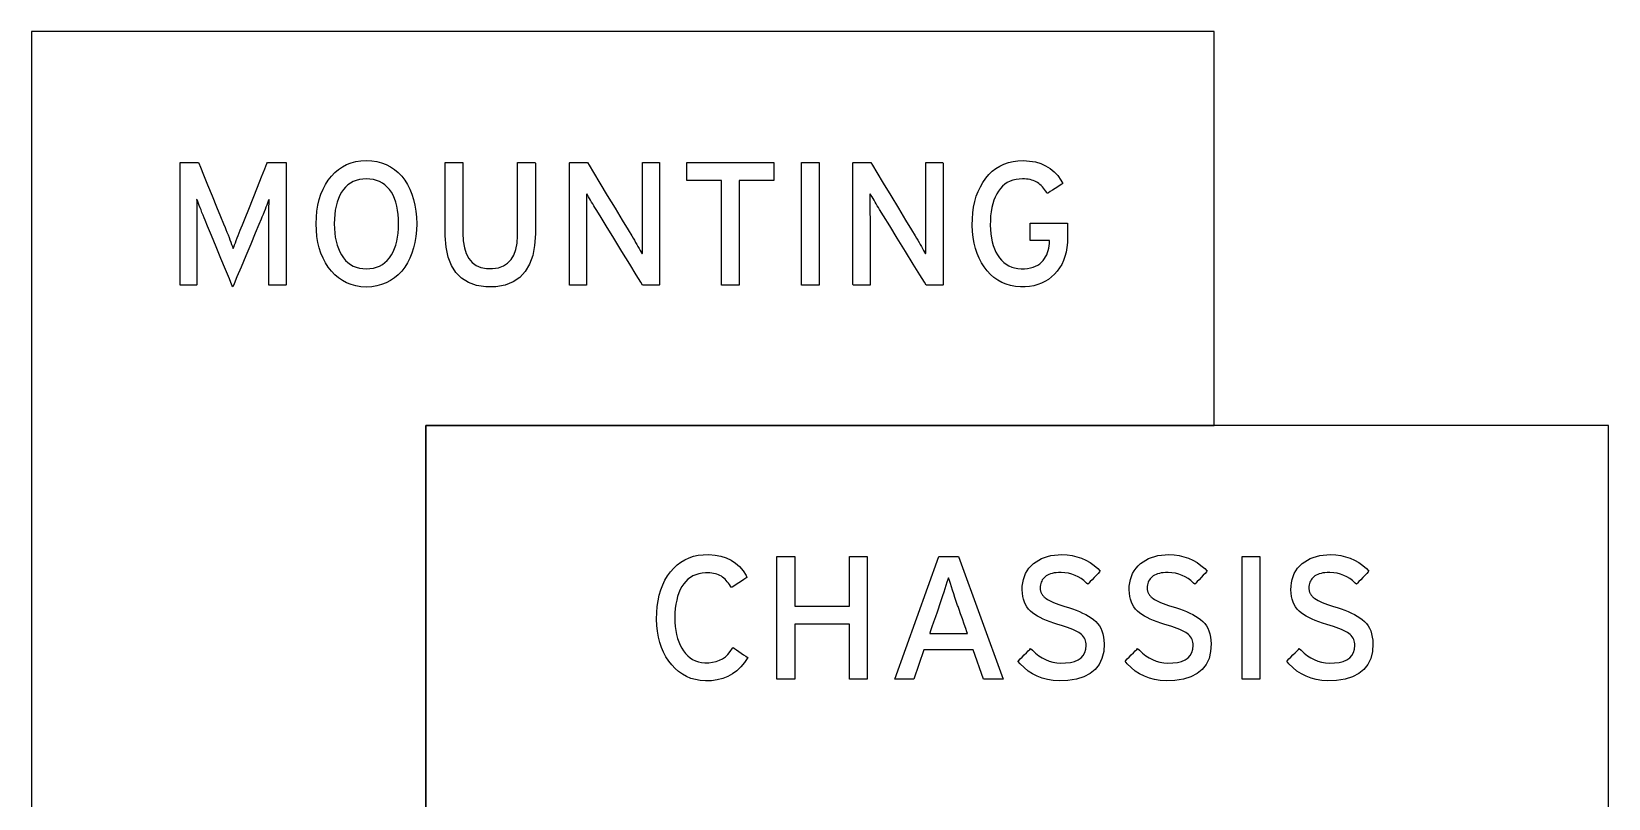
# Model space of a CAD drawing. Extents: x 1 to 47.7, y 0.2 to 35.
# Drawn here: x 12.984 to 16.359, y 33.358 to 35 of the extents above; entities that cross this region are included whole.
import ezdxf

# ---------------------------------------------------------------- set-up
doc = ezdxf.new("R2010")
doc.units = 0
doc.header["$MEASUREMENT"] = 0
doc.layers.add('7_0_____DWG', color=7, linetype='CONTINUOUS')

msp = doc.modelspace()

# ---------------------------------------------------------------- linework, layer by layer
at = {"layer": '7_0_____DWG'}
for points in [[(13.8276, 34.1562), (15.5152, 34.1562), (15.5152, 35), (12.9838, 35), (12.9838, 31.625), (13.8276, 31.625), (13.8276, 34.1562)], [(14.4987, 34.681), (14.4987, 34.457), (14.4606, 34.457), (14.4606, 34.681), (14.3865, 34.681), (14.3865, 34.7194), (14.5729, 34.7194), (14.5729, 34.681), (14.4987, 34.681)], [(14.6318, 34.457), (14.6318, 34.7194), (14.6699, 34.7194), (14.6699, 34.457), (14.6318, 34.457)], [(14.6716, 33.3125), (16.3589, 33.3125), (16.3589, 34.1562), (13.8276, 34.1562), (13.8276, 31.625), (14.6716, 31.625), (14.6716, 33.3125)], [(14.7343, 33.6133), (14.7343, 33.731), (14.6172, 33.731), (14.6172, 33.6133), (14.5792, 33.6133), (14.5792, 33.8757), (14.6172, 33.8757), (14.6172, 33.7694), (14.7343, 33.7694), (14.7343, 33.8757), (14.7723, 33.8757), (14.7723, 33.6133), (14.7343, 33.6133)], [(15.021, 33.6133), (14.999, 33.6755), (14.8939, 33.6755), (14.8721, 33.6133), (14.8313, 33.6133), (14.9258, 33.8757), (14.9675, 33.8757), (15.0631, 33.6133), (15.021, 33.6133)], [(15.5747, 33.6133), (15.5747, 33.8757), (15.6128, 33.8757), (15.6128, 33.6133), (15.5747, 33.6133)]]:
    msp.add_lwpolyline(points, dxfattribs=at)
for points in [[(13.4918, 34.4569), (13.4918, 34.4619), (13.4918, 34.4752), (13.4918, 34.4945), (13.4918, 34.5171), (13.4918, 34.5407), (13.4918, 34.5628), (13.4918, 34.581), (13.4918, 34.5927), (13.4918, 34.5972), (13.4918, 34.6036), (13.4918, 34.6097), (13.4919, 34.6155), (13.492, 34.621), (13.492, 34.6261), (13.4921, 34.631), (13.4923, 34.6355), (13.4924, 34.6397), (13.4919, 34.6404), (13.4905, 34.6367), (13.489, 34.6327), (13.4873, 34.6284), (13.4855, 34.6238), (13.4836, 34.6189), (13.4815, 34.6137), (13.4793, 34.6083), (13.477, 34.6025), (13.4752, 34.5981), (13.4704, 34.5866), (13.4626, 34.5679), (13.4529, 34.5447), (13.4424, 34.5197), (13.4322, 34.4953), (13.4234, 34.4743), (13.4172, 34.4593), (13.4145, 34.4529), (13.4127, 34.457), (13.4072, 34.4704), (13.399, 34.4903), (13.3891, 34.5141), (13.3787, 34.5392), (13.3689, 34.5631), (13.3607, 34.583), (13.3552, 34.5963), (13.3531, 34.6012), (13.3508, 34.607), (13.3486, 34.6126), (13.3466, 34.6178), (13.3446, 34.6227), (13.3428, 34.6274), (13.341, 34.6317), (13.3394, 34.6358), (13.338, 34.6396), (13.3371, 34.6406), (13.3373, 34.6365), (13.3374, 34.632), (13.3375, 34.6272), (13.3376, 34.6221), (13.3377, 34.6167), (13.3377, 34.611), (13.3378, 34.605), (13.3378, 34.5987), (13.3378, 34.5941), (13.3378, 34.5842), (13.3378, 34.5673), (13.3378, 34.5459), (13.3378, 34.5224), (13.3378, 34.4993), (13.3378, 34.4791), (13.3378, 34.4642), (13.3378, 34.4572), (13.337, 34.4569), (13.334, 34.4569), (13.3293, 34.4569), (13.3236, 34.4569), (13.3175, 34.4569), (13.3116, 34.4569), (13.3067, 34.4569), (13.3032, 34.4569), (13.3019, 34.4569), (13.3019, 34.4663), (13.3019, 34.4916), (13.3019, 34.5279), (13.3019, 34.5708), (13.3019, 34.6154), (13.3019, 34.6572), (13.3019, 34.6915), (13.3019, 34.7136), (13.302, 34.7194), (13.304, 34.7194), (13.3082, 34.7194), (13.3139, 34.7194), (13.3205, 34.7194), (13.3271, 34.7194), (13.3332, 34.7194), (13.338, 34.7194), (13.3408, 34.7194), (13.3417, 34.7184), (13.3454, 34.7093), (13.3521, 34.6929), (13.3607, 34.6717), (13.3703, 34.6482), (13.3798, 34.6248), (13.3882, 34.604), (13.3946, 34.5883), (13.3979, 34.5802), (13.3998, 34.5757), (13.4021, 34.5701), (13.4043, 34.5646), (13.4065, 34.5592), (13.4085, 34.5541), (13.4103, 34.5491), (13.4121, 34.5442), (13.4138, 34.5395), (13.4154, 34.535), (13.4169, 34.5384), (13.4185, 34.543), (13.4203, 34.5478), (13.4221, 34.5528), (13.4241, 34.5579), (13.4262, 34.5632), (13.4283, 34.5687), (13.4306, 34.5744), (13.4328, 34.5797), (13.4352, 34.5857), (13.4409, 34.6), (13.4488, 34.6198), (13.458, 34.6429), (13.4675, 34.6666), (13.4762, 34.6885), (13.4833, 34.7062), (13.4876, 34.7171), (13.4887, 34.7194), (13.4911, 34.7194), (13.4956, 34.7194), (13.5017, 34.7194), (13.5085, 34.7194), (13.5153, 34.7194), (13.5214, 34.7194), (13.5262, 34.7194), (13.5288, 34.7194), (13.5291, 34.7164), (13.5291, 34.6976), (13.5291, 34.6656), (13.5291, 34.6251), (13.5291, 34.5807), (13.5291, 34.5371), (13.5291, 34.4989), (13.5291, 34.4708), (13.5291, 34.4574), (13.5283, 34.4569), (13.5252, 34.4569), (13.5203, 34.4569), (13.5143, 34.4569), (13.508, 34.4569), (13.5019, 34.4569), (13.4967, 34.4569), (13.4931, 34.4569)], [(13.8082, 34.5883), (13.8077, 34.5743), (13.8065, 34.561), (13.8044, 34.5484), (13.8016, 34.5365), (13.7981, 34.5252), (13.7937, 34.5146), (13.7886, 34.5047), (13.7827, 34.4954), (13.776, 34.4868), (13.7686, 34.479), (13.7606, 34.4722), (13.752, 34.4665), (13.7429, 34.4617), (13.7331, 34.458), (13.7228, 34.4552), (13.7119, 34.4535), (13.7004, 34.4528), (13.6889, 34.4535), (13.6781, 34.4552), (13.6679, 34.458), (13.6582, 34.4617), (13.6492, 34.4665), (13.6408, 34.4722), (13.6329, 34.479), (13.6257, 34.4868), (13.619, 34.4954), (13.613, 34.5047), (13.6077, 34.5146), (13.6032, 34.5252), (13.5996, 34.5365), (13.5967, 34.5484), (13.5946, 34.561), (13.5934, 34.5743), (13.5929, 34.5883), (13.5934, 34.6023), (13.5946, 34.6156), (13.5967, 34.6282), (13.5996, 34.6402), (13.6032, 34.6516), (13.6077, 34.6623), (13.613, 34.6723), (13.619, 34.6816), (13.6257, 34.6903), (13.6329, 34.6979), (13.6408, 34.7046), (13.6492, 34.7103), (13.6582, 34.7149), (13.6679, 34.7186), (13.6781, 34.7213), (13.6889, 34.7229), (13.7004, 34.7236), (13.7119, 34.7229), (13.7228, 34.7213), (13.7331, 34.7186), (13.7429, 34.7149), (13.752, 34.7103), (13.7606, 34.7046), (13.7686, 34.6979), (13.776, 34.6903), (13.7827, 34.6816), (13.7886, 34.6723), (13.7937, 34.6623), (13.7981, 34.6516), (13.8016, 34.6402), (13.8044, 34.6282), (13.8065, 34.6156), (13.8077, 34.6023)], [(14.0621, 34.5664), (14.0606, 34.5418), (14.0565, 34.5202), (14.0499, 34.5015), (14.0406, 34.4859), (14.0287, 34.4733), (14.0143, 34.4637), (13.9972, 34.4571), (13.9776, 34.4535), (13.9559, 34.4532), (13.9361, 34.4563), (13.9188, 34.4624), (13.9041, 34.4715), (13.892, 34.4836), (13.8824, 34.4987), (13.8754, 34.5168), (13.871, 34.5379), (13.8691, 34.5621), (13.869, 34.5709), (13.869, 34.5844), (13.869, 34.6051), (13.869, 34.6301), (13.869, 34.6565), (13.869, 34.6815), (13.869, 34.7022), (13.869, 34.7157), (13.8691, 34.7194), (13.871, 34.7194), (13.8752, 34.7194), (13.8809, 34.7194), (13.8874, 34.7194), (13.8939, 34.7194), (13.8998, 34.7194), (13.9044, 34.7194), (13.9068, 34.7194), (13.9071, 34.7173), (13.9071, 34.7056), (13.9071, 34.6863), (13.9071, 34.6621), (13.9071, 34.6359), (13.9071, 34.6106), (13.9071, 34.5889), (13.9071, 34.5739), (13.9071, 34.5682), (13.9079, 34.5516), (13.9102, 34.5371), (13.9141, 34.5245), (13.9196, 34.5141), (13.9267, 34.5056), (13.9354, 34.4992), (13.9456, 34.4948), (13.9574, 34.4924), (13.9706, 34.4922), (13.9829, 34.4941), (13.9936, 34.4979), (14.0027, 34.5037), (14.0102, 34.5115), (14.0161, 34.5213), (14.0204, 34.533), (14.023, 34.5466), (14.0241, 34.5623), (14.0241, 34.5694), (14.0241, 34.583), (14.0241, 34.6039), (14.0241, 34.6292), (14.0241, 34.6559), (14.0241, 34.6811), (14.0241, 34.702), (14.0241, 34.7157), (14.0242, 34.7194), (14.0261, 34.7194), (14.0303, 34.7194), (14.036, 34.7194), (14.0425, 34.7194), (14.049, 34.7194), (14.0549, 34.7194), (14.0595, 34.7194), (14.0619, 34.7194), (14.0621, 34.7173), (14.0621, 34.7055), (14.0621, 34.6859), (14.0621, 34.6614), (14.0621, 34.6349), (14.0621, 34.6093), (14.0621, 34.5874), (14.0621, 34.5721)], [(14.2918, 34.457), (14.2881, 34.463), (14.2782, 34.479), (14.264, 34.5021), (14.2473, 34.5292), (14.23, 34.5574), (14.2138, 34.5836), (14.2007, 34.605), (14.1924, 34.6185), (14.1897, 34.6228), (14.1873, 34.6269), (14.1849, 34.6309), (14.1826, 34.6348), (14.1804, 34.6385), (14.1782, 34.6422), (14.1762, 34.6457), (14.1742, 34.6491), (14.1723, 34.6524), (14.1715, 34.6503), (14.1715, 34.644), (14.1715, 34.6375), (14.1715, 34.6308), (14.1716, 34.6238), (14.1716, 34.6167), (14.1717, 34.6094), (14.1717, 34.6019), (14.1718, 34.5942), (14.1718, 34.5893), (14.1718, 34.5771), (14.1718, 34.5588), (14.1718, 34.5367), (14.1718, 34.5134), (14.1718, 34.4913), (14.1718, 34.4729), (14.1718, 34.4607), (14.1718, 34.457), (14.1701, 34.457), (14.1662, 34.457), (14.1609, 34.457), (14.1547, 34.457), (14.1484, 34.457), (14.1426, 34.457), (14.138, 34.457), (14.1353, 34.457), (14.1349, 34.4589), (14.1349, 34.4759), (14.1349, 34.5068), (14.1349, 34.5469), (14.1349, 34.5914), (14.1349, 34.6356), (14.1349, 34.6747), (14.1349, 34.704), (14.1349, 34.7186), (14.1356, 34.7194), (14.1388, 34.7194), (14.1438, 34.7194), (14.15, 34.7194), (14.1567, 34.7194), (14.1631, 34.7194), (14.1685, 34.7194), (14.1723, 34.7194), (14.1737, 34.7194), (14.1772, 34.7136), (14.1866, 34.698), (14.2002, 34.6755), (14.2161, 34.6491), (14.2326, 34.6217), (14.248, 34.5962), (14.2606, 34.5754), (14.2685, 34.5623), (14.2712, 34.5578), (14.274, 34.5529), (14.2767, 34.5482), (14.2793, 34.5437), (14.2818, 34.5393), (14.2842, 34.5352), (14.2864, 34.5311), (14.2886, 34.5273), (14.2906, 34.5236), (14.2914, 34.5257), (14.2913, 34.5322), (14.2912, 34.5389), (14.2912, 34.5457), (14.2911, 34.5528), (14.2911, 34.56), (14.2911, 34.5675), (14.2911, 34.5751), (14.2911, 34.5829), (14.2911, 34.5877), (14.2911, 34.5998), (14.2911, 34.6181), (14.2911, 34.6401), (14.2911, 34.6633), (14.2911, 34.6853), (14.2911, 34.7036), (14.2911, 34.7157), (14.2911, 34.7194), (14.2928, 34.7194), (14.2967, 34.7194), (14.302, 34.7194), (14.3082, 34.7194), (14.3145, 34.7194), (14.3203, 34.7194), (14.3248, 34.7194), (14.3276, 34.7194), (14.328, 34.7176), (14.328, 34.7006), (14.328, 34.6696), (14.328, 34.6295), (14.328, 34.585), (14.328, 34.5408), (14.328, 34.5017), (14.328, 34.4725), (14.328, 34.4578), (14.3273, 34.457), (14.3244, 34.457), (14.3197, 34.457), (14.3139, 34.457), (14.3077, 34.457), (14.3017, 34.457), (14.2966, 34.457), (14.2931, 34.457)], [(14.8984, 34.457), (14.8947, 34.463), (14.8848, 34.479), (14.8707, 34.5021), (14.854, 34.5292), (14.8366, 34.5574), (14.8205, 34.5836), (14.8073, 34.605), (14.799, 34.6185), (14.7964, 34.6228), (14.7939, 34.6269), (14.7915, 34.6309), (14.7892, 34.6348), (14.787, 34.6385), (14.7848, 34.6422), (14.7828, 34.6457), (14.7808, 34.6491), (14.7789, 34.6524), (14.7781, 34.6503), (14.7781, 34.644), (14.7781, 34.6375), (14.7782, 34.6308), (14.7782, 34.6238), (14.7782, 34.6167), (14.7783, 34.6094), (14.7784, 34.6019), (14.7784, 34.5942), (14.7785, 34.5893), (14.7785, 34.5771), (14.7785, 34.5588), (14.7785, 34.5367), (14.7785, 34.5134), (14.7785, 34.4913), (14.7785, 34.4729), (14.7785, 34.4607), (14.7784, 34.457), (14.7767, 34.457), (14.7729, 34.457), (14.7675, 34.457), (14.7613, 34.457), (14.755, 34.457), (14.7493, 34.457), (14.7447, 34.457), (14.742, 34.457), (14.7415, 34.4589), (14.7415, 34.4759), (14.7415, 34.5068), (14.7415, 34.5469), (14.7415, 34.5914), (14.7415, 34.6356), (14.7415, 34.6747), (14.7415, 34.704), (14.7415, 34.7186), (14.7422, 34.7194), (14.7454, 34.7194), (14.7505, 34.7194), (14.7567, 34.7194), (14.7633, 34.7194), (14.7697, 34.7194), (14.7751, 34.7194), (14.7789, 34.7194), (14.7803, 34.7194), (14.7839, 34.7136), (14.7933, 34.698), (14.8068, 34.6755), (14.8227, 34.6491), (14.8393, 34.6217), (14.8547, 34.5962), (14.8672, 34.5754), (14.8751, 34.5623), (14.8778, 34.5578), (14.8806, 34.5529), (14.8833, 34.5482), (14.886, 34.5437), (14.8884, 34.5393), (14.8908, 34.5352), (14.8931, 34.5311), (14.8952, 34.5273), (14.8972, 34.5236), (14.898, 34.5257), (14.8979, 34.5322), (14.8979, 34.5389), (14.8978, 34.5457), (14.8978, 34.5528), (14.8977, 34.56), (14.8977, 34.5675), (14.8977, 34.5751), (14.8977, 34.5829), (14.8977, 34.5877), (14.8977, 34.5998), (14.8977, 34.6181), (14.8977, 34.6401), (14.8977, 34.6633), (14.8977, 34.6853), (14.8977, 34.7036), (14.8977, 34.7157), (14.8977, 34.7194), (14.8994, 34.7194), (14.9033, 34.7194), (14.9087, 34.7194), (14.9148, 34.7194), (14.9211, 34.7194), (14.9269, 34.7194), (14.9315, 34.7194), (14.9342, 34.7194), (14.9347, 34.7176), (14.9347, 34.7006), (14.9347, 34.6696), (14.9347, 34.6295), (14.9347, 34.585), (14.9347, 34.5408), (14.9347, 34.5017), (14.9347, 34.4725), (14.9347, 34.4578), (14.934, 34.457), (14.931, 34.457), (14.9263, 34.457), (14.9205, 34.457), (14.9143, 34.457), (14.9083, 34.457), (14.9033, 34.457), (14.8997, 34.457)], [(15.2013, 34.5597), (15.2008, 34.5485), (15.1997, 34.5378), (15.198, 34.5278), (15.1955, 34.5183), (15.1924, 34.5095), (15.1886, 34.5013), (15.1841, 34.4936), (15.179, 34.4866), (15.1731, 34.4802), (15.1668, 34.4743), (15.1601, 34.4691), (15.1529, 34.4647), (15.1453, 34.4609), (15.1373, 34.4579), (15.1288, 34.4556), (15.1199, 34.4539), (15.1106, 34.453), (15.1003, 34.4529), (15.0895, 34.454), (15.0792, 34.456), (15.0695, 34.4589), (15.0604, 34.4627), (15.0518, 34.4675), (15.0437, 34.4732), (15.0363, 34.4799), (15.0294, 34.4875), (15.0229, 34.4959), (15.0171, 34.5048), (15.012, 34.5144), (15.0077, 34.5246), (15.0041, 34.5354), (15.0013, 34.5469), (14.9992, 34.559), (14.9978, 34.5717), (14.9972, 34.585), (14.9974, 34.5986), (14.9984, 34.6117), (15.0002, 34.6241), (15.0027, 34.6359), (15.0059, 34.6471), (15.0099, 34.6576), (15.0146, 34.6676), (15.02, 34.6769), (15.0262, 34.6857), (15.0329, 34.6936), (15.0401, 34.7006), (15.0479, 34.7067), (15.0562, 34.7118), (15.0651, 34.7161), (15.0745, 34.7193), (15.0845, 34.7217), (15.0951, 34.7231), (15.1066, 34.7236), (15.1199, 34.7227), (15.1323, 34.7206), (15.1438, 34.7172), (15.1543, 34.7126), (15.1639, 34.7067), (15.1725, 34.6996), (15.1802, 34.6913), (15.187, 34.6817), (15.1908, 34.6745), (15.1889, 34.6733), (15.1852, 34.6709), (15.1803, 34.6677), (15.1747, 34.6641), (15.1691, 34.6606), (15.164, 34.6573), (15.1601, 34.6548), (15.1579, 34.6534), (15.1565, 34.6551), (15.1543, 34.6585), (15.152, 34.6618), (15.1497, 34.6648), (15.1473, 34.6676), (15.1448, 34.6702), (15.1422, 34.6726), (15.1396, 34.6748), (15.1369, 34.6768), (15.1341, 34.6784), (15.1311, 34.6798), (15.1279, 34.681), (15.1245, 34.682), (15.1209, 34.6829), (15.1172, 34.6836), (15.1133, 34.684), (15.1092, 34.6843), (15.105, 34.6844), (15.0979, 34.6841), (15.0909, 34.6831), (15.0843, 34.6815), (15.0781, 34.6793), (15.0723, 34.6764), (15.0669, 34.6728), (15.062, 34.6687), (15.0574, 34.6638), (15.0533, 34.6584), (15.0495, 34.6523), (15.0462, 34.6456), (15.0434, 34.6385), (15.041, 34.6309), (15.0391, 34.6228), (15.0376, 34.6142), (15.0366, 34.6051), (15.036, 34.5955), (15.0359, 34.5854), (15.0363, 34.5757), (15.0371, 34.5665), (15.0384, 34.5578), (15.0401, 34.5496), (15.0423, 34.5418), (15.0449, 34.5346), (15.048, 34.5278), (15.0516, 34.5215), (15.0556, 34.5156), (15.06, 34.5103), (15.0648, 34.5056), (15.07, 34.5016), (15.0756, 34.4984), (15.0816, 34.4957), (15.088, 34.4938), (15.0949, 34.4926), (15.1021, 34.492), (15.1092, 34.4921), (15.1157, 34.4928), (15.1217, 34.4939), (15.1274, 34.4954), (15.1325, 34.4973), (15.1373, 34.4997), (15.1416, 34.5026), (15.1455, 34.5059), (15.1489, 34.5096), (15.1518, 34.5136), (15.1543, 34.5177), (15.1565, 34.522), (15.1583, 34.5265), (15.1598, 34.5312), (15.161, 34.536), (15.1618, 34.5409), (15.1623, 34.5461), (15.1625, 34.5511), (15.1625, 34.5512), (15.1625, 34.5513), (15.1625, 34.5514), (15.1625, 34.5516), (15.1625, 34.5518), (15.1625, 34.552), (15.1625, 34.5521), (15.1625, 34.5522), (15.1624, 34.5522), (15.1602, 34.5522), (15.1558, 34.5522), (15.1498, 34.5522), (15.1429, 34.5522), (15.1359, 34.5522), (15.1295, 34.5522), (15.1244, 34.5522), (15.1214, 34.5522), (15.1209, 34.5525), (15.1209, 34.5549), (15.1209, 34.5593), (15.1209, 34.5649), (15.1209, 34.5712), (15.1209, 34.5775), (15.1209, 34.5832), (15.1209, 34.5874), (15.1209, 34.5897), (15.1221, 34.5899), (15.1281, 34.5899), (15.138, 34.5899), (15.1505, 34.5899), (15.164, 34.5899), (15.1773, 34.5899), (15.1888, 34.5899), (15.1972, 34.5899), (15.2011, 34.5899), (15.2013, 34.5892), (15.2013, 34.5866), (15.2013, 34.5827), (15.2013, 34.5779), (15.2013, 34.5727), (15.2013, 34.5678), (15.2013, 34.5637), (15.2013, 34.5608)], [(13.7694, 34.5883), (13.7692, 34.5986), (13.7684, 34.6084), (13.7672, 34.6176), (13.7655, 34.6263), (13.7634, 34.6345), (13.7607, 34.6422), (13.7576, 34.6493), (13.754, 34.6559), (13.7499, 34.6618), (13.7453, 34.667), (13.7402, 34.6716), (13.7347, 34.6754), (13.7288, 34.6786), (13.7224, 34.6811), (13.7155, 34.6829), (13.7081, 34.684), (13.7004, 34.6844), (13.6927, 34.684), (13.6855, 34.6829), (13.6788, 34.6811), (13.6725, 34.6786), (13.6666, 34.6754), (13.6611, 34.6716), (13.6561, 34.667), (13.6515, 34.6618), (13.6474, 34.6559), (13.6437, 34.6493), (13.6405, 34.6422), (13.6378, 34.6345), (13.6356, 34.6263), (13.6339, 34.6176), (13.6327, 34.6084), (13.6319, 34.5986), (13.6317, 34.5883), (13.6319, 34.5781), (13.6327, 34.5684), (13.6339, 34.5593), (13.6356, 34.5507), (13.6378, 34.5426), (13.6405, 34.535), (13.6437, 34.528), (13.6474, 34.5215), (13.6515, 34.5154), (13.6561, 34.5099), (13.6611, 34.5051), (13.6666, 34.5011), (13.6725, 34.4978), (13.6788, 34.4953), (13.6855, 34.4934), (13.6927, 34.4923), (13.7004, 34.492), (13.7081, 34.4923), (13.7155, 34.4934), (13.7224, 34.4953), (13.7288, 34.4978), (13.7347, 34.5011), (13.7402, 34.5051), (13.7453, 34.5099), (13.7499, 34.5154), (13.754, 34.5215), (13.7576, 34.528), (13.7607, 34.535), (13.7634, 34.5426), (13.7655, 34.5507), (13.7672, 34.5593), (13.7684, 34.5684), (13.7692, 34.5781)], [(14.5166, 33.6592), (14.5097, 33.6486), (14.502, 33.6392), (14.4935, 33.6311), (14.4842, 33.6242), (14.4741, 33.6187), (14.4632, 33.6144), (14.4514, 33.6113), (14.4388, 33.6095), (14.4261, 33.6091), (14.4151, 33.6101), (14.4047, 33.612), (14.3948, 33.6148), (14.3855, 33.6186), (14.3768, 33.6234), (14.3687, 33.6291), (14.3611, 33.6358), (14.3541, 33.6434), (14.3476, 33.6519), (14.3417, 33.6609), (14.3366, 33.6705), (14.3322, 33.6808), (14.3285, 33.6917), (14.3257, 33.7033), (14.3236, 33.7155), (14.3222, 33.7283), (14.3216, 33.7418), (14.3219, 33.7555), (14.3229, 33.7686), (14.3247, 33.7811), (14.3273, 33.7929), (14.3306, 33.8042), (14.3347, 33.8148), (14.3395, 33.8248), (14.3451, 33.8341), (14.3515, 33.8429), (14.3582, 33.8508), (14.3656, 33.8577), (14.3735, 33.8637), (14.382, 33.8688), (14.391, 33.8729), (14.4007, 33.8761), (14.4108, 33.8783), (14.4216, 33.8795), (14.4337, 33.8798), (14.447, 33.8786), (14.4593, 33.8762), (14.4707, 33.8726), (14.4811, 33.8676), (14.4905, 33.8614), (14.499, 33.854), (14.5066, 33.8452), (14.5131, 33.8352), (14.5151, 33.8306), (14.5125, 33.829), (14.5083, 33.8263), (14.503, 33.8228), (14.4973, 33.8191), (14.4917, 33.8155), (14.4868, 33.8124), (14.4833, 33.8101), (14.4818, 33.8092), (14.4799, 33.8123), (14.4776, 33.8157), (14.4754, 33.8188), (14.473, 33.8218), (14.4706, 33.8246), (14.4681, 33.8271), (14.4656, 33.8294), (14.463, 33.8315), (14.4603, 33.8334), (14.4573, 33.835), (14.4542, 33.8364), (14.4509, 33.8376), (14.4474, 33.8386), (14.4437, 33.8394), (14.4399, 33.84), (14.4359, 33.8404), (14.4317, 33.8407), (14.426, 33.8406), (14.4188, 33.8399), (14.4119, 33.8386), (14.4055, 33.8367), (14.3995, 33.834), (14.394, 33.8308), (14.3888, 33.8269), (14.3841, 33.8223), (14.3798, 33.8171), (14.3759, 33.8112), (14.3723, 33.8047), (14.3693, 33.7977), (14.3667, 33.7902), (14.3646, 33.7822), (14.3629, 33.7737), (14.3617, 33.7647), (14.361, 33.7552), (14.3607, 33.7452), (14.3609, 33.7353), (14.3616, 33.7258), (14.3627, 33.7169), (14.3643, 33.7084), (14.3664, 33.7004), (14.3689, 33.6929), (14.3719, 33.686), (14.3754, 33.6795), (14.3793, 33.6734), (14.3835, 33.6679), (14.3882, 33.663), (14.3933, 33.6588), (14.3988, 33.6553), (14.4047, 33.6525), (14.4111, 33.6504), (14.4178, 33.649), (14.425, 33.6483), (14.4331, 33.6483), (14.4413, 33.6491), (14.449, 33.6508), (14.4561, 33.6534), (14.4628, 33.6568), (14.4688, 33.6611), (14.4744, 33.6662), (14.4794, 33.6722), (14.4839, 33.6791), (14.4856, 33.6806), (14.4882, 33.6788), (14.4923, 33.676), (14.4974, 33.6725), (14.5028, 33.6688), (14.5079, 33.6652), (14.5124, 33.6621), (14.5154, 33.66)], [(15.2795, 33.6886), (15.2785, 33.672), (15.2749, 33.6574), (15.2689, 33.6447), (15.2605, 33.6339), (15.2496, 33.6251), (15.2362, 33.6182), (15.2203, 33.6132), (15.202, 33.6101), (15.1829, 33.6091), (15.1704, 33.6101), (15.1585, 33.6121), (15.1472, 33.6152), (15.1365, 33.6193), (15.1264, 33.6244), (15.1169, 33.6305), (15.1081, 33.6377), (15.0998, 33.6459), (15.0951, 33.6516), (15.0967, 33.6532), (15.0999, 33.6563), (15.1039, 33.6604), (15.1085, 33.665), (15.1131, 33.6695), (15.1172, 33.6736), (15.1203, 33.6768), (15.1221, 33.6785), (15.1259, 33.6748), (15.1326, 33.6686), (15.1395, 33.6633), (15.1467, 33.6587), (15.1541, 33.6549), (15.1618, 33.6519), (15.1697, 33.6496), (15.1779, 33.6482), (15.1864, 33.6475), (15.1971, 33.6478), (15.2074, 33.649), (15.2163, 33.6512), (15.2238, 33.6545), (15.23, 33.6587), (15.2348, 33.6639), (15.2383, 33.6701), (15.2404, 33.6772), (15.2411, 33.6854), (15.241, 33.689), (15.2405, 33.6922), (15.2397, 33.6953), (15.2386, 33.6982), (15.2372, 33.701), (15.2354, 33.7037), (15.2334, 33.7062), (15.231, 33.7086), (15.2283, 33.7108), (15.225, 33.7131), (15.2212, 33.7153), (15.2169, 33.7175), (15.2122, 33.7196), (15.207, 33.7218), (15.2012, 33.7239), (15.195, 33.726), (15.1884, 33.728), (15.1806, 33.7303), (15.172, 33.7329), (15.1639, 33.7357), (15.1563, 33.7386), (15.1493, 33.7417), (15.1427, 33.7449), (15.1367, 33.7482), (15.1312, 33.7517), (15.1262, 33.7553), (15.1217, 33.759), (15.1177, 33.7631), (15.1143, 33.7676), (15.1113, 33.7726), (15.1089, 33.778), (15.1069, 33.784), (15.1055, 33.7904), (15.1046, 33.7972), (15.1042, 33.8046), (15.1044, 33.8122), (15.1052, 33.8196), (15.1066, 33.8266), (15.1087, 33.8332), (15.1114, 33.8394), (15.1147, 33.8452), (15.1186, 33.8506), (15.1231, 33.8557), (15.1283, 33.8604), (15.1337, 33.8644), (15.1394, 33.868), (15.1455, 33.8711), (15.1519, 33.8738), (15.1586, 33.8759), (15.1657, 33.8776), (15.1731, 33.8788), (15.1808, 33.8796), (15.1891, 33.8799), (15.2003, 33.8792), (15.211, 33.8777), (15.2213, 33.8753), (15.2311, 33.872), (15.2404, 33.8678), (15.2493, 33.8627), (15.2578, 33.8566), (15.2658, 33.8497), (15.2711, 33.8442), (15.2697, 33.8426), (15.2667, 33.8396), (15.2628, 33.8355), (15.2583, 33.8308), (15.2537, 33.8261), (15.2496, 33.8219), (15.2464, 33.8185), (15.2445, 33.8166), (15.2417, 33.8189), (15.2362, 33.824), (15.2303, 33.8284), (15.2241, 33.8322), (15.2175, 33.8353), (15.2106, 33.8378), (15.2033, 33.8397), (15.1957, 33.8409), (15.1877, 33.8414), (15.1817, 33.8413), (15.177, 33.841), (15.1727, 33.8404), (15.1686, 33.8396), (15.1649, 33.8386), (15.1614, 33.8374), (15.1583, 33.8359), (15.1555, 33.8343), (15.153, 33.8324), (15.1508, 33.8302), (15.1489, 33.8279), (15.1472, 33.8255), (15.1458, 33.823), (15.1446, 33.8204), (15.1437, 33.8176), (15.1431, 33.8147), (15.1427, 33.8117), (15.1426, 33.8087), (15.1426, 33.8072), (15.1427, 33.8057), (15.1429, 33.8043), (15.1431, 33.8029), (15.1434, 33.8016), (15.1437, 33.8003), (15.1442, 33.7991), (15.1446, 33.7979), (15.1452, 33.7967), (15.1458, 33.7955), (15.1466, 33.7943), (15.1474, 33.7931), (15.1484, 33.7919), (15.1494, 33.7907), (15.1506, 33.7895), (15.1519, 33.7884), (15.1533, 33.7872), (15.1553, 33.7857), (15.1585, 33.7836), (15.1623, 33.7816), (15.1665, 33.7795), (15.1713, 33.7773), (15.1765, 33.7752), (15.1823, 33.7731), (15.1886, 33.7709), (15.1954, 33.7687), (15.2034, 33.7663), (15.2116, 33.7636), (15.2193, 33.7608), (15.2266, 33.7578), (15.2335, 33.7547), (15.24, 33.7514), (15.246, 33.748), (15.2516, 33.7444), (15.2568, 33.7407), (15.2615, 33.7367), (15.2656, 33.7323), (15.2693, 33.7274), (15.2723, 33.7221), (15.2749, 33.7163), (15.2768, 33.71), (15.2783, 33.7033), (15.2792, 33.6962)], [(15.5086, 33.6886), (15.5075, 33.672), (15.504, 33.6574), (15.498, 33.6447), (15.4896, 33.6339), (15.4786, 33.6251), (15.4652, 33.6182), (15.4494, 33.6132), (15.4311, 33.6101), (15.412, 33.6091), (15.3995, 33.6101), (15.3876, 33.6121), (15.3763, 33.6152), (15.3656, 33.6193), (15.3555, 33.6244), (15.346, 33.6305), (15.3371, 33.6377), (15.3288, 33.6459), (15.3242, 33.6516), (15.3258, 33.6532), (15.3289, 33.6563), (15.333, 33.6604), (15.3375, 33.665), (15.3421, 33.6695), (15.3462, 33.6736), (15.3494, 33.6768), (15.3511, 33.6785), (15.355, 33.6748), (15.3616, 33.6686), (15.3685, 33.6633), (15.3757, 33.6587), (15.3831, 33.6549), (15.3908, 33.6519), (15.3988, 33.6496), (15.407, 33.6482), (15.4154, 33.6475), (15.4262, 33.6478), (15.4365, 33.649), (15.4453, 33.6512), (15.4529, 33.6545), (15.4591, 33.6587), (15.4639, 33.6639), (15.4673, 33.6701), (15.4694, 33.6772), (15.4702, 33.6854), (15.47, 33.689), (15.4696, 33.6922), (15.4688, 33.6953), (15.4677, 33.6982), (15.4663, 33.701), (15.4645, 33.7037), (15.4624, 33.7062), (15.4601, 33.7086), (15.4573, 33.7108), (15.454, 33.7131), (15.4503, 33.7153), (15.446, 33.7175), (15.4413, 33.7196), (15.436, 33.7218), (15.4303, 33.7239), (15.4241, 33.726), (15.4174, 33.728), (15.4097, 33.7303), (15.4011, 33.7329), (15.393, 33.7357), (15.3854, 33.7386), (15.3783, 33.7417), (15.3718, 33.7449), (15.3658, 33.7482), (15.3602, 33.7517), (15.3553, 33.7553), (15.3508, 33.759), (15.3468, 33.7631), (15.3433, 33.7676), (15.3404, 33.7726), (15.3379, 33.778), (15.336, 33.784), (15.3346, 33.7904), (15.3336, 33.7972), (15.3332, 33.8046), (15.3334, 33.8122), (15.3343, 33.8196), (15.3357, 33.8266), (15.3378, 33.8332), (15.3404, 33.8394), (15.3437, 33.8452), (15.3477, 33.8506), (15.3522, 33.8557), (15.3573, 33.8604), (15.3628, 33.8644), (15.3685, 33.868), (15.3746, 33.8711), (15.381, 33.8738), (15.3877, 33.8759), (15.3947, 33.8776), (15.4021, 33.8788), (15.4098, 33.8796), (15.4182, 33.8799), (15.4294, 33.8792), (15.4401, 33.8777), (15.4503, 33.8753), (15.4601, 33.872), (15.4695, 33.8678), (15.4784, 33.8627), (15.4868, 33.8566), (15.4948, 33.8497), (15.5002, 33.8442), (15.4987, 33.8426), (15.4958, 33.8396), (15.4918, 33.8355), (15.4873, 33.8308), (15.4828, 33.8261), (15.4787, 33.8219), (15.4754, 33.8185), (15.4736, 33.8166), (15.4708, 33.8189), (15.4653, 33.824), (15.4594, 33.8284), (15.4531, 33.8322), (15.4466, 33.8353), (15.4396, 33.8378), (15.4324, 33.8397), (15.4247, 33.8409), (15.4168, 33.8414), (15.4107, 33.8413), (15.4061, 33.841), (15.4017, 33.8404), (15.3977, 33.8396), (15.3939, 33.8386), (15.3905, 33.8374), (15.3874, 33.8359), (15.3846, 33.8343), (15.3821, 33.8324), (15.3799, 33.8302), (15.3779, 33.8279), (15.3763, 33.8255), (15.3748, 33.823), (15.3737, 33.8204), (15.3728, 33.8176), (15.3721, 33.8147), (15.3718, 33.8117), (15.3716, 33.8087), (15.3717, 33.8072), (15.3718, 33.8057), (15.3719, 33.8043), (15.3722, 33.8029), (15.3724, 33.8016), (15.3728, 33.8003), (15.3732, 33.7991), (15.3737, 33.7979), (15.3743, 33.7967), (15.3749, 33.7955), (15.3756, 33.7943), (15.3765, 33.7931), (15.3774, 33.7919), (15.3785, 33.7907), (15.3797, 33.7895), (15.381, 33.7884), (15.3823, 33.7872), (15.3844, 33.7857), (15.3876, 33.7836), (15.3913, 33.7816), (15.3956, 33.7795), (15.4003, 33.7773), (15.4056, 33.7752), (15.4114, 33.7731), (15.4176, 33.7709), (15.4244, 33.7687), (15.4324, 33.7663), (15.4406, 33.7636), (15.4484, 33.7608), (15.4557, 33.7578), (15.4626, 33.7547), (15.469, 33.7514), (15.4751, 33.748), (15.4807, 33.7444), (15.4858, 33.7407), (15.4905, 33.7367), (15.4947, 33.7323), (15.4983, 33.7274), (15.5014, 33.7221), (15.5039, 33.7163), (15.5059, 33.71), (15.5073, 33.7033), (15.5082, 33.6962)], [(15.8547, 33.6886), (15.8536, 33.672), (15.8501, 33.6574), (15.8441, 33.6447), (15.8356, 33.6339), (15.8247, 33.6251), (15.8113, 33.6182), (15.7955, 33.6132), (15.7771, 33.6101), (15.7581, 33.6091), (15.7456, 33.6101), (15.7336, 33.6121), (15.7223, 33.6152), (15.7117, 33.6193), (15.7016, 33.6244), (15.6921, 33.6305), (15.6832, 33.6377), (15.6749, 33.6459), (15.6702, 33.6516), (15.6719, 33.6532), (15.675, 33.6563), (15.6791, 33.6604), (15.6836, 33.665), (15.6882, 33.6695), (15.6923, 33.6736), (15.6955, 33.6768), (15.6972, 33.6785), (15.7011, 33.6748), (15.7077, 33.6686), (15.7146, 33.6633), (15.7218, 33.6587), (15.7292, 33.6549), (15.7369, 33.6519), (15.7448, 33.6496), (15.753, 33.6482), (15.7615, 33.6475), (15.7723, 33.6478), (15.7825, 33.649), (15.7914, 33.6512), (15.799, 33.6545), (15.8051, 33.6587), (15.8099, 33.6639), (15.8134, 33.6701), (15.8155, 33.6772), (15.8162, 33.6854), (15.8161, 33.689), (15.8156, 33.6922), (15.8148, 33.6953), (15.8137, 33.6982), (15.8123, 33.701), (15.8106, 33.7037), (15.8085, 33.7062), (15.8061, 33.7086), (15.8034, 33.7108), (15.8001, 33.7131), (15.7963, 33.7153), (15.7921, 33.7175), (15.7873, 33.7196), (15.7821, 33.7218), (15.7764, 33.7239), (15.7702, 33.726), (15.7635, 33.728), (15.7558, 33.7303), (15.7471, 33.7329), (15.739, 33.7357), (15.7314, 33.7386), (15.7244, 33.7417), (15.7178, 33.7449), (15.7118, 33.7482), (15.7063, 33.7517), (15.7013, 33.7553), (15.6969, 33.759), (15.6929, 33.7631), (15.6894, 33.7676), (15.6864, 33.7726), (15.684, 33.778), (15.682, 33.784), (15.6806, 33.7904), (15.6797, 33.7972), (15.6793, 33.8046), (15.6795, 33.8122), (15.6803, 33.8196), (15.6818, 33.8266), (15.6838, 33.8332), (15.6865, 33.8394), (15.6898, 33.8452), (15.6937, 33.8506), (15.6983, 33.8557), (15.7034, 33.8604), (15.7088, 33.8644), (15.7146, 33.868), (15.7206, 33.8711), (15.727, 33.8738), (15.7338, 33.8759), (15.7408, 33.8776), (15.7482, 33.8788), (15.7559, 33.8796), (15.7643, 33.8799), (15.7754, 33.8792), (15.7861, 33.8777), (15.7964, 33.8753), (15.8062, 33.872), (15.8156, 33.8678), (15.8245, 33.8627), (15.8329, 33.8566), (15.8409, 33.8497), (15.8463, 33.8442), (15.8448, 33.8426), (15.8418, 33.8396), (15.8379, 33.8355), (15.8334, 33.8308), (15.8289, 33.8261), (15.8248, 33.8219), (15.8215, 33.8185), (15.8197, 33.8166), (15.8169, 33.8189), (15.8113, 33.824), (15.8054, 33.8284), (15.7992, 33.8322), (15.7926, 33.8353), (15.7857, 33.8378), (15.7784, 33.8397), (15.7708, 33.8409), (15.7629, 33.8414), (15.7568, 33.8413), (15.7522, 33.841), (15.7478, 33.8404), (15.7437, 33.8396), (15.74, 33.8386), (15.7366, 33.8374), (15.7335, 33.8359), (15.7306, 33.8343), (15.7281, 33.8324), (15.7259, 33.8302), (15.724, 33.8279), (15.7223, 33.8255), (15.7209, 33.823), (15.7197, 33.8204), (15.7188, 33.8176), (15.7182, 33.8147), (15.7178, 33.8117), (15.7177, 33.8087), (15.7177, 33.8072), (15.7178, 33.8057), (15.718, 33.8043), (15.7182, 33.8029), (15.7185, 33.8016), (15.7189, 33.8003), (15.7193, 33.7991), (15.7198, 33.7979), (15.7203, 33.7967), (15.721, 33.7955), (15.7217, 33.7943), (15.7226, 33.7931), (15.7235, 33.7919), (15.7246, 33.7907), (15.7257, 33.7895), (15.727, 33.7884), (15.7284, 33.7872), (15.7305, 33.7857), (15.7337, 33.7836), (15.7374, 33.7816), (15.7416, 33.7795), (15.7464, 33.7773), (15.7516, 33.7752), (15.7574, 33.7731), (15.7637, 33.7709), (15.7705, 33.7687), (15.7785, 33.7663), (15.7867, 33.7636), (15.7944, 33.7608), (15.8018, 33.7578), (15.8086, 33.7547), (15.8151, 33.7514), (15.8211, 33.748), (15.8267, 33.7444), (15.8319, 33.7407), (15.8366, 33.7367), (15.8408, 33.7323), (15.8444, 33.7274), (15.8475, 33.7221), (15.85, 33.7163), (15.852, 33.71), (15.8534, 33.7033), (15.8543, 33.6962)], [(14.9659, 33.7711), (14.963, 33.7797), (14.9602, 33.788), (14.9575, 33.7959), (14.9551, 33.8035), (14.9527, 33.8107), (14.9505, 33.8176), (14.9484, 33.8242), (14.9465, 33.8303), (14.9447, 33.8267), (14.9429, 33.8204), (14.9408, 33.8137), (14.9386, 33.8065), (14.9362, 33.7991), (14.9337, 33.7912), (14.931, 33.7829), (14.9281, 33.7743), (14.9266, 33.7698), (14.9248, 33.7648), (14.9219, 33.7564), (14.9184, 33.7462), (14.9145, 33.7352), (14.911, 33.7249), (14.9081, 33.7166), (14.9063, 33.7116), (14.9066, 33.7107), (14.9123, 33.7107), (14.9227, 33.7107), (14.9362, 33.7107), (14.9509, 33.7107), (14.9651, 33.7107), (14.977, 33.7107), (14.9848, 33.7107), (14.9869, 33.7108), (14.9857, 33.7142), (14.9832, 33.7214), (14.9798, 33.7311), (14.976, 33.742), (14.9723, 33.7527), (14.969, 33.7621), (14.9668, 33.7686)]]:
    msp.add_lwpolyline(points, close=True, dxfattribs=at)

doc.saveas('drawing.dxf')
